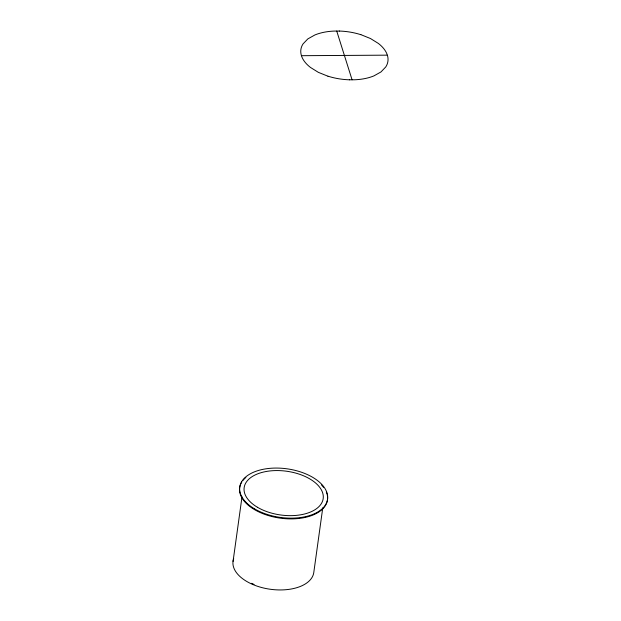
<?xml version="1.0" encoding="UTF-8"?>
<svg xmlns="http://www.w3.org/2000/svg" width="621" height="621" viewBox="0 0 621 621"><rect width="100%" height="100%" fill="white"/><g stroke="black" fill="none" stroke-linecap="round" stroke-linejoin="round"><path stroke-width="0.93" d="M233.054 561.415L242.004 496.893M322.757 507.877L313.799 572.407A40.784 22.566 7.9 0 1 267.985 588.902A40.784 22.566 7.9 0 1 233.706 558.652M339.431 31.05L334.036 31.081A44.487 24.623 7.9 0 0 314.894 34.962L307.822 38.913L303.048 43.905A42.593 23.575 7.9 0 0 310.446 67.425L318.34 72.339L327.865 76.181M301.775 55.696L387.023 55.16M349.367 79.806L354.762 79.775A44.487 24.623 7.9 0 0 373.912 75.894L380.976 71.943L385.75 66.952A42.593 23.575 7.9 0 0 378.36 43.431L370.465 38.525L360.941 34.675M251.559 583.305L254.067 584.454M336.737 31.066L352.068 79.791M327.593 497.499A44.324 24.53 7.9 0 1 276.966 517.627A44.324 24.53 7.9 0 1 241.817 481.997M242.78 480.631A44.324 24.53 7.9 0 1 245.877 477.464M321.507 484.939A44.324 24.53 7.9 0 1 323.564 487.338M326.312 491.995A44.324 24.53 7.9 0 1 326.894 493.571M327.12 494.355A44.324 24.53 7.9 0 1 327.539 496.722M349.476 79.806A44.487 24.623 7.9 0 1 327.973 76.181M339.33 31.05A44.487 24.623 7.9 0 1 360.832 34.675M254.587 508.871A44.324 24.53 7.9 0 0 326.848 502.094A44.324 24.53 7.9 0 0 269.568 468.374A44.324 24.53 7.9 0 0 254.587 508.871M257.498 507.295A39.891 22.077 7.9 0 0 322.524 501.201A39.891 22.077 7.9 0 0 270.981 470.842A39.891 22.077 7.9 0 0 257.498 507.295"/></g></svg>
